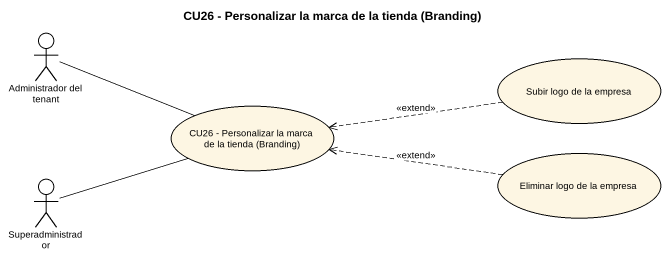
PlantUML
@startuml
title CU26 - Personalizar la marca de la tienda (Branding)
actor "Administrador del tenant" as Administrador_del_tenant
usecase "Subir logo de la empresa" as Subir_logo_de_la_empresa
usecase "CU26 - Personalizar la marca de la tienda (Branding)" as CU26_Personalizar_la_marca
usecase "Eliminar logo de la empresa" as Eliminar_logo_de_la_empresa
actor Superadministrador
Administrador_del_tenant -right- CU26_Personalizar_la_marca
Subir_logo_de_la_empresa .left.> CU26_Personalizar_la_marca : <<extend>>
Eliminar_logo_de_la_empresa .left.> CU26_Personalizar_la_marca : <<extend>>
Superadministrador -right- CU26_Personalizar_la_marca
@enduml
